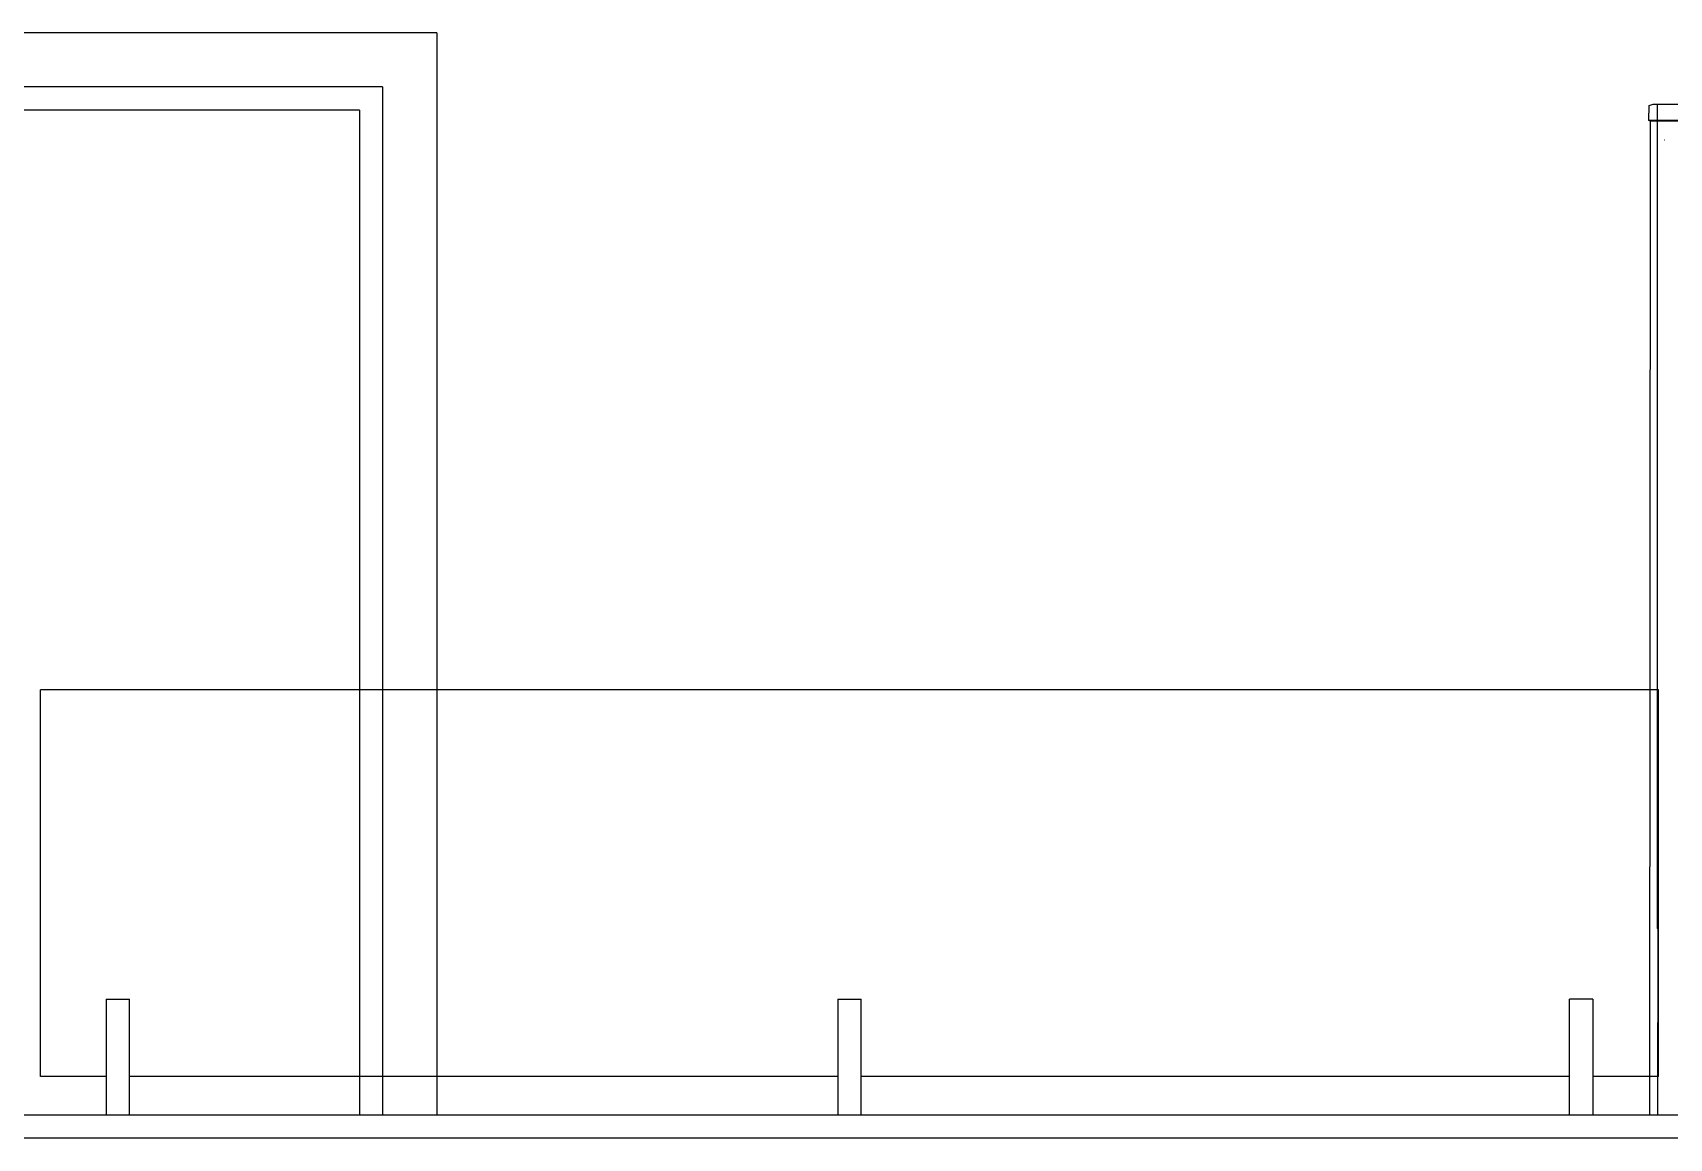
# Model space of a CAD drawing. Extents: x 3792242 to 5145247, y -1546315 to -1031918.
# Drawn here: x 4267015 to 4269132, y -1518694 to -1517264 of the extents above; entities that cross this region are included whole.
import ezdxf

# ---------------------------------------------------------------- set-up
doc = ezdxf.new("R2010")
doc.units = 0
doc.header["$MEASUREMENT"] = 0
for name, color, linetype in [('OKNÁ', 143, 'CONTINUOUS'), ('TENKÁ', 7, 'CONTINUOUS'), ('ZARIADENIE1', 145, 'CONTINUOUS'), ('ZZ-chladenie', 133, 'CONTINUOUS')]:
    doc.layers.add(name, color=color, linetype=linetype)

msp = doc.modelspace()

# ---------------------------------------------------------------- linework, layer by layer
at = {"layer": 'OKNÁ'}
for q in [(4266727.714, -1517363.77), (4267437.714, -1518663.77)]:
    msp.add_line((4267437.714, -1517363.77), q, dxfattribs=at)
at = {"layer": 'TENKÁ'}
for p, q in [((4267537.714, -1517263.77), (4265787.714, -1517263.77)), ((4267537.714, -1517263.77), (4267537.714, -1518663.77)), ((4267467.714, -1517333.77), (4266697.714, -1517333.77)), ((4267467.714, -1517333.77), (4267467.714, -1518663.77)), ((4308797.714, -1518663.77), (4262097.714, -1518663.77)), ((4308797.714, -1518693.77), (4262097.714, -1518693.77)), ((4268947.714, -1518693.77), (4262097.714, -1518693.77))]:
    msp.add_line(p, q, dxfattribs=at)
at = {"layer": 'TENKÁ', "color": 8}
for p, q in [((4267110.214, -1518513.77), (4267110.214, -1518663.77)), ((4267110.214, -1518513.77), (4267140.214, -1518513.77)), ((4267110.214, -1518513.77), (4267110.214, -1518663.77)), ((4267110.214, -1518513.77), (4267140.214, -1518513.77)), ((4267140.214, -1518663.77), (4267140.214, -1518513.77)), ((4267140.214, -1518663.77), (4267140.214, -1518513.77)), ((4268056.464, -1518513.77), (4268056.464, -1518663.77)), ((4268056.464, -1518513.77), (4268086.464, -1518513.77)), ((4268056.464, -1518513.77), (4268056.464, -1518663.77)), ((4268056.464, -1518513.77), (4268086.464, -1518513.77)), ((4268086.464, -1518663.77), (4268086.464, -1518513.77)), ((4268086.464, -1518663.77), (4268086.464, -1518513.77)), ((4269002.714, -1518663.77), (4269002.714, -1518513.77)), ((4269032.714, -1518513.77), (4269002.714, -1518513.77)), ((4269002.714, -1518663.77), (4269002.714, -1518513.77)), ((4269032.714, -1518513.77), (4269002.714, -1518513.77)), ((4269032.714, -1518513.77), (4269032.714, -1518663.77)), ((4269032.714, -1518513.77), (4269032.714, -1518663.77))]:
    msp.add_line(p, q, dxfattribs=at)
at = {"layer": 'ZARIADENIE1'}
for p, q in [((4267025.214, -1518613.77), (4267025.214, -1518113.77)), ((4267025.214, -1518613.77), (4267025.214, -1518113.77)), ((4267025.214, -1518613.77), (4267025.214, -1518113.77)), ((4269117.714, -1518113.77), (4267025.214, -1518113.77)), ((4267025.214, -1518613.77), (4267025.214, -1518113.77)), ((4267025.214, -1518613.77), (4267025.214, -1518113.77)), ((4267025.214, -1518613.77), (4267025.214, -1518113.77)), ((4269117.714, -1518113.77), (4267025.214, -1518113.77)), ((4269117.714, -1518613.77), (4269117.714, -1518113.77)), ((4269117.714, -1518613.77), (4269117.714, -1518113.77)), ((4269117.714, -1518613.77), (4269117.714, -1518113.77)), ((4269117.714, -1518613.77), (4269117.714, -1518113.77)), ((4267102.714, -1518613.77), (4267025.214, -1518613.77)), ((4267110.214, -1518613.77), (4267025.214, -1518613.77)), ((4267102.714, -1518613.77), (4267025.214, -1518613.77)), ((4267110.214, -1518613.77), (4267025.214, -1518613.77)), ((4268056.464, -1518613.77), (4267140.214, -1518613.77)), ((4267387.714, -1518613.77), (4267140.214, -1518613.77)), ((4268056.464, -1518613.77), (4267140.214, -1518613.77)), ((4267387.714, -1518613.77), (4267140.214, -1518613.77)), ((4269002.714, -1518613.77), (4268086.464, -1518613.77)), ((4269002.714, -1518613.77), (4268086.464, -1518613.77)), ((4269117.714, -1518613.77), (4269032.714, -1518613.77)), ((4269117.714, -1518613.77), (4269032.714, -1518613.77)), ((4269117.714, -1518613.77), (4269040.214, -1518613.77)), ((4269117.714, -1518613.77), (4269040.214, -1518613.77))]:
    msp.add_line(p, q, dxfattribs=at)
at = {"layer": 'ZZ-chladenie', "color": 9}
for p, q in [((4269105.038, -1517377.484), (4269105.744, -1517357.714)), ((4269105.744, -1517357.714), (4269110.686, -1517356.302)), ((4269110.686, -1517356.302), (4269799.089, -1517356.302)), ((4269116.335, -1518422.443), (4269116.335, -1517356.302)), ((4269874.636, -1517376.072), (4269105.038, -1517377.484)), ((4269107.156, -1517378.19), (4269105.038, -1517377.484)), ((4269106.564, -1518663.77), (4269107.156, -1517378.19)), ((4269116.335, -1517378.19), (4269107.156, -1517378.19)), ((4269145.989, -1517378.19), (4269116.335, -1517378.19)), ((4269125.514, -1517402.902), (4269124.807, -1517402.902)), ((4269117.041, -1518423.149), (4269116.335, -1518422.443)), ((4269116.767, -1518663.77), (4269117.041, -1518423.149))]:
    msp.add_line(p, q, dxfattribs=at)

doc.saveas('drawing.dxf')
